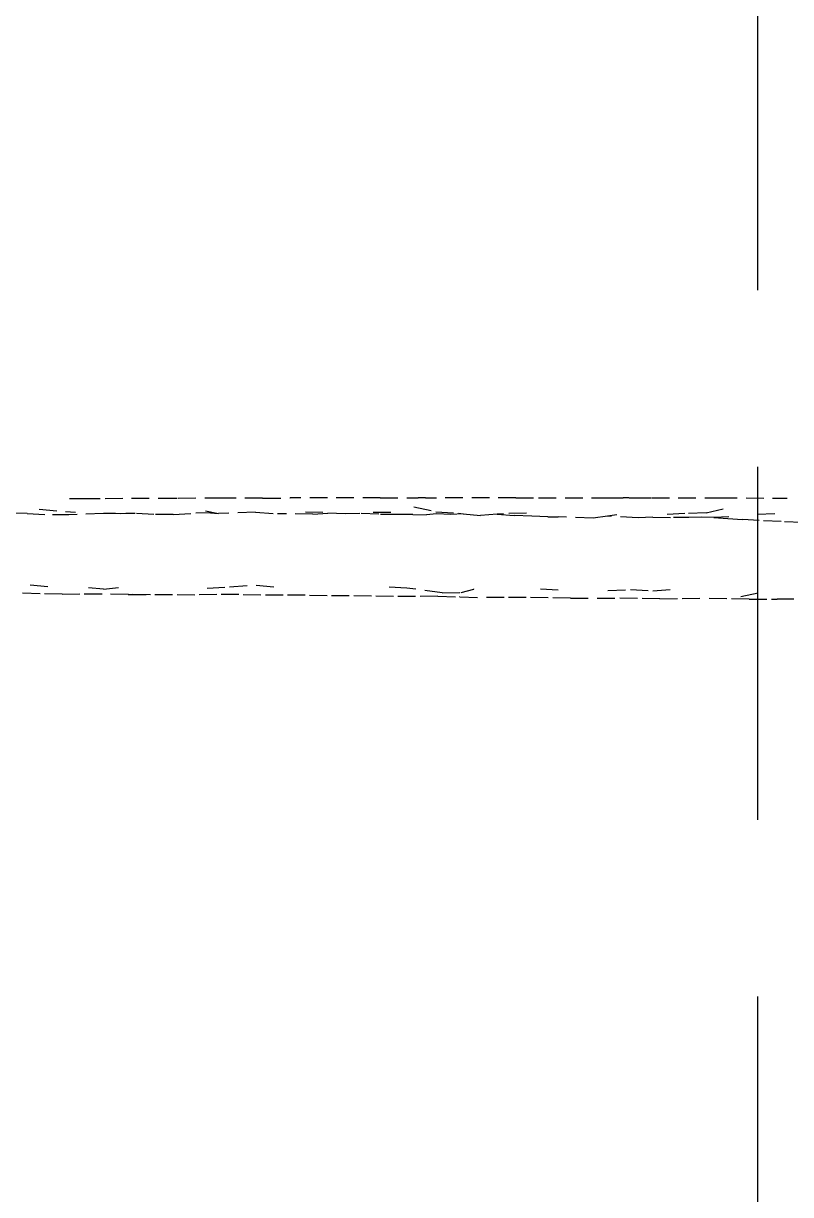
# Model space of a CAD drawing. Header units: millimetres. Extents: x 0 to 460473, y -68369 to 85219.
# Drawn here: x 231014.2 to 231285.7, y -38310.4 to -37895.8 of the extents above; entities that cross this region are included whole.
import ezdxf

# ---------------------------------------------------------------- set-up
doc = ezdxf.new("R2010")
doc.units = ezdxf.units.MM
doc.header["$LTSCALE"] = 50
doc.linetypes.add('HIDDEN2', pattern=[0.1875, 0.125, -0.0625])
doc.layers.add('hid', color=8, linetype='HIDDEN2')

msp = doc.modelspace()

# ---------------------------------------------------------------- linework, layer by layer
at = {"layer": 'hid', "ltscale": 20}
msp.add_line((231273.99865146, -35427.76328172), (231273.99865146, -39538.26280634), dxfattribs=at)
at = {"layer": 'hid'}
for p, q in [((231036.74590939, -38064.10816509), (231028.78052872, -38064.16015718)), ((231036.79387163, -38064.11910728), (231036.74590939, -38064.10816509)), ((231041.3153286, -38064.09009642), (231036.79387163, -38064.11910728)), ((231068.06369556, -38063.95375216), (231041.3153286, -38064.09009642)), ((231068.62018118, -38063.9485227), (231068.06369556, -38063.95375216)), ((231084.58000298, -38063.87053455), (231068.62018118, -38063.9485227)), ((231098.78217062, -38063.84217484), (231084.58000298, -38063.87053455)), ((231098.78217062, -38063.84217484), (231099.01830685, -38063.84126185)), ((231099.01830685, -38063.84126185), (231099.05660496, -38063.84182072)), ((231099.05660496, -38063.84182072), (231108.51495478, -38063.80454459)), ((231140.4732207, -38063.75421891), (231108.51495478, -38063.80454459)), ((231140.4732207, -38063.75421891), (231153.91191492, -38063.7710391)), ((231156.43652347, -38063.76023011), (231153.91191492, -38063.7710391)), ((231156.43652347, -38063.76023011), (231156.46772758, -38063.775549)), ((231156.46772758, -38063.775549), (231156.51622849, -38063.7601794)), ((231156.51622849, -38063.7601794), (231160.36420262, -38063.7687642)), ((231188.47399014, -38063.75955143), (231160.36420262, -38063.7687642)), ((231188.47399014, -38063.75955143), (231196.48380521, -38063.73588836)), ((231196.48380521, -38063.73588836), (231220.49525166, -38063.80654428)), ((231220.49525166, -38063.80654428), (231226.44809441, -38063.79104388)), ((231228.46900899, -38063.78469911), (231226.44809441, -38063.79104388)), ((231228.50356682, -38063.79454611), (231230.09964415, -38063.7869665)), ((231230.09964415, -38063.7869665), (231236.51056958, -38063.76555052)), ((231236.51056958, -38063.76555052), (231260.54226462, -38063.7428873)), ((231260.54226462, -38063.7428873), (231284.48959055, -38063.8888651)), ((231015.47758368, -38069.3287046), (231010.62673528, -38069.15873045)), ((231015.47758368, -38069.3287046), (231024.40533457, -38069.74530792)), ((231019.72359935, -38067.82593311), (231032.56963884, -38068.80578411)), ((231030.20955382, -38069.76030564), (231024.40533457, -38069.74530792)), ((231042.52744272, -38069.33303727), (231030.20955382, -38069.76030564)), ((231046.78953004, -38069.30602392), (231042.52744272, -38069.33303727)), ((231048.38172097, -38069.40835915), (231042.52744272, -38069.33303727)), ((231053.72790974, -38069.26204807), (231048.38172097, -38069.40835915)), ((231053.72790974, -38069.26204807), (231050.39243452, -38069.2831885)), ((231060.37094535, -38069.61232814), (231053.72790974, -38069.26204807)), ((231067.16434545, -38069.71364607), (231060.37094535, -38069.61232814)), ((231067.16434545, -38069.71364607), (231075.15466188, -38069.20672315)), ((231080.36642254, -38069.09707315), (231075.15466188, -38069.20672315)), ((231078.57048559, -38068.40017912), (231083.15116537, -38069.27171327)), ((231080.36642254, -38069.09707315), (231083.15116537, -38069.27171327)), ((231096.27337304, -38068.8771066), (231083.15116537, -38069.27171327)), ((231096.27337304, -38068.8771066), (231104.05539153, -38069.44135414)), ((231116.59601486, -38069.49467936), (231104.05539153, -38069.44135414)), ((231120.18207668, -38068.8944373), (231112.20713418, -38068.80978351)), ((231116.59601486, -38069.49467936), (231121.94895316, -38069.17239503)), ((231127.99596794, -38069.41735779), (231121.94895316, -38069.17239503)), ((231133.27034922, -38069.31504001), (231127.99596794, -38069.41735779)), ((231139.98462985, -38069.59633057), (231133.27034922, -38069.31504001)), ((231144.16858737, -38068.93876389), (231136.13552393, -38068.95809429)), ((231146.78627938, -38069.63432479), (231139.98462985, -38069.59633057)), ((231151.96691722, -38069.71697889), (231146.78627938, -38069.63432479)), ((231151.96691722, -38069.71697889), (231156.86051262, -38069.7609722)), ((231152.31526786, -38066.89540793), (231160.14547048, -38068.69546755)), ((231160.30277199, -38069.45035277), (231156.86051262, -38069.7609722)), ((231160.14547048, -38068.69546755), (231168.09641466, -38069.22138758)), ((231165.4009156, -38069.62965884), (231160.30277199, -38069.45035277)), ((231169.80918527, -38069.40649976), (231165.4009156, -38069.62965884)), ((231168.09641466, -38069.22138758), (231169.80918527, -38069.40649976)), ((231169.80918527, -38069.40649976), (231175.91368069, -38070.06625912)), ((231181.80186947, -38069.56541098), (231175.91368069, -38070.06625912)), ((231184.10667045, -38069.36936508), (231181.80186947, -38069.56541098)), ((231181.80186947, -38069.56541098), (231187.81497371, -38070.06692568)), ((231192.16298226, -38069.22672011), (231184.10667045, -38069.36936508)), ((231194.11547077, -38070.29622415), (231187.81497371, -38070.06692568)), ((231224.12387299, -38069.74797418), (231220.83406734, -38070.20060415)), ((231248.25531105, -38069.34670186), (231240.16187684, -38069.72197813)), ((231255.76809836, -38069.11440385), (231248.25531105, -38069.34670186)), ((231255.76809836, -38069.11440385), (231264.5021753, -38066.93540185)), ((231280.02740249, -38069.41335839), (231272.15707767, -38069.6496558)), ((231199.77345024, -38070.48519541), (231194.11547077, -38070.29622415)), ((231199.77345024, -38070.48519541), (231203.36176189, -38070.45386684)), ((231215.74733357, -38070.9004656), (231203.36176189, -38070.45386684)), ((231220.83406734, -38070.20060415), (231215.74733357, -38070.9004656)), ((231231.69478124, -38070.85613901), (231220.83406734, -38070.20060415)), ((231236.87185683, -38070.6218413), (231231.69478124, -38070.85613901)), ((231236.87185683, -38070.6218413), (231244.25246588, -38070.69449692)), ((231249.59509239, -38070.67783279), (231244.25246588, -38070.69449692)), ((231254.1583359, -38070.64950376), (231249.59509239, -38070.67783279)), ((231258.50484455, -38070.76815239), (231254.1583359, -38070.64950376)), ((231263.78016327, -38070.47453037), (231258.50484455, -38070.76815239)), ((231258.50484455, -38070.76815239), (231263.48149665, -38071.05977471)), ((231263.48149665, -38071.05977471), (231268.70019433, -38071.4403835)), ((231274.53797373, -38071.76866692), (231268.70019433, -38071.4403835)), ((231282.3389284, -38072.18860306), (231274.53797373, -38071.76866692)), ((231289.79584461, -38072.48422478), (231282.3389284, -38072.18860306)), ((231016.52976012, -38094.55386893), (231024.34646369, -38095.2557622)), ((231087.07657846, -38095.27009336), (231094.98402568, -38094.70884537)), ((231102.79585458, -38095.3384163), (231094.98402568, -38094.70884537)), ((231020.06351309, -38097.72238713), (231012.2601211, -38097.52241754)), ((231027.88321645, -38097.81170689), (231020.06351309, -38097.72238713)), ((231027.88321645, -38097.81170689), (231035.65495107, -38097.7964942)), ((231035.65495107, -38097.7964942), (231035.6886708, -38097.80104184)), ((231035.6886708, -38097.80104184), (231035.73187934, -38097.79559578)), ((231035.73187934, -38097.79559578), (231043.50406195, -38097.79004351)), ((231042.52463042, -38096.10963237), (231037.16644249, -38095.65770108)), ((231042.52463042, -38096.10963237), (231047.82263506, -38095.52605444)), ((231051.25425472, -38097.92493228), (231043.50406195, -38097.79004351)), ((231051.34208422, -38097.92291354), (231051.25425472, -38097.92493228)), ((231051.25425472, -38097.92493228), (231051.32039054, -38097.95235217)), ((231051.32039054, -38097.95235217), (231059.13953143, -38098.05267025)), ((231059.13953143, -38098.05267025), (231051.34208422, -38097.92291354)), ((231066.96673426, -38098.11932678), (231059.13953143, -38098.05267025)), ((231074.79074982, -38098.17031902), (231066.96673426, -38098.11932678)), ((231082.60989071, -38098.03667268), (231074.79074982, -38098.17031902)), ((231079.15300737, -38095.71202616), (231087.07657846, -38095.27009336)), ((231090.4318439, -38098.02367465), (231082.60989071, -38098.03667268)), ((231098.23223611, -38098.17098559), (231090.4318439, -38098.02367465)), ((231106.05756407, -38098.26330488), (231098.23223611, -38098.17098559)), ((231113.85645638, -38098.2649713), (231106.05756407, -38098.26330488)), ((231121.6694102, -38098.50460153), (231113.85645638, -38098.2649713)), ((231129.49005099, -38098.49493633), (231121.6694102, -38098.50460153)), ((231137.31406654, -38098.51226703), (231129.49005099, -38098.49493633)), ((231145.12345812, -38098.63558161), (231137.31406654, -38098.51226703)), ((231149.83519124, -38095.72102479), (231141.98267768, -38095.34674837)), ((231152.95947283, -38098.68424088), (231145.12345812, -38098.63558161)), ((231162.38181415, -38097.33377956), (231149.83519124, -38095.72102479)), ((231160.78386336, -38098.61025213), (231152.95947283, -38098.68424088)), ((231160.78386336, -38098.61025213), (231168.45814801, -38098.83079875)), ((231162.38181415, -38097.33377956), (231169.05334777, -38097.21946361)), ((231168.59776721, -38098.85076439), (231168.45814801, -38098.83079875)), ((231168.59776721, -38098.85076439), (231168.64011249, -38098.83282285)), ((231168.64011249, -38098.83282285), (231176.4328319, -38099.0411866)), ((231169.05334777, -38097.21946361), (231173.57558812, -38096.04504616)), ((231173.57558812, -38096.04504616), (231173.59990494, -38096.03131094)), ((231184.24972295, -38099.01119116), (231176.4328319, -38099.0411866)), ((231192.07861316, -38099.0028591), (231184.24972295, -38099.01119116)), ((231199.91594028, -38099.18016547), (231192.07861316, -38099.0028591)), ((231197.19981765, -38096.01431353), (231205.10782733, -38096.36626001)), ((231220.96021915, -38096.51957003), (231228.96215977, -38096.20661762)), ((231228.96215977, -38096.20661762), (231236.86004515, -38096.62722033)), ((231236.86004515, -38096.62722033), (231245.2549583, -38096.04197599)), ((231268.04492764, -38098.7125699), (231276.61307867, -38096.81919114)), ((231207.78795248, -38099.25682048), (231199.91594028, -38099.18016547)), ((231207.78795248, -38099.25682048), (231223.56253723, -38099.27615087)), ((231231.44129896, -38099.40946394), (231223.56253723, -38099.27615087)), ((231239.3699322, -38099.46912153), (231231.44129896, -38099.40946394)), ((231239.3699322, -38099.46912153), (231247.28675376, -38099.36380421)), ((231247.28675376, -38099.36380421), (231255.1953259, -38099.31147883)), ((231263.08252454, -38099.52078034), (231255.1953259, -38099.31147883)), ((231270.97459783, -38099.65009401), (231263.08252454, -38099.52078034)), ((231270.97459783, -38099.65009401), (231278.90060626, -38099.67642334)), ((231278.90060626, -38099.67642334), (231280.90461375, -38099.66152602)), ((231286.81536546, -38099.6484276), (231280.90461375, -38099.66152602))]:
    msp.add_line(p, q, dxfattribs=at)

doc.saveas('drawing.dxf')
